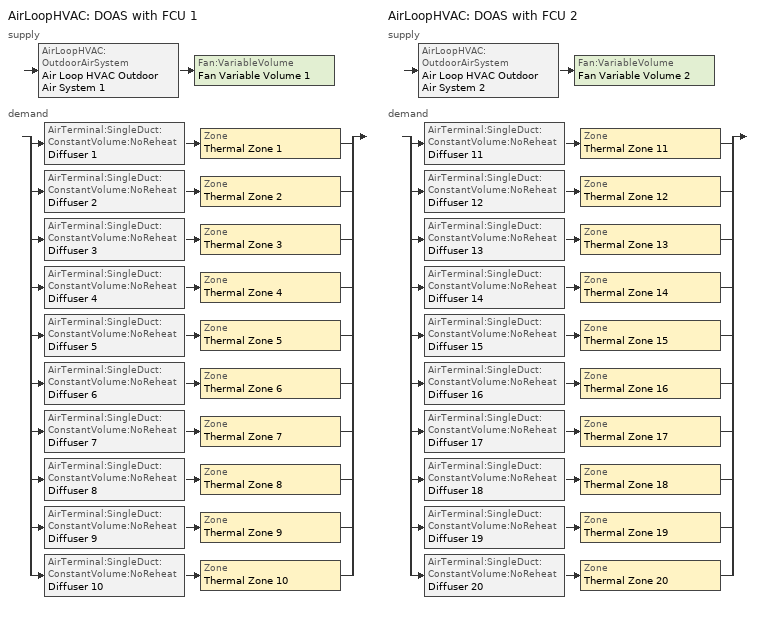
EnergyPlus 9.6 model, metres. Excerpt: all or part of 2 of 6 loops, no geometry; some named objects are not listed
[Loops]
AirLoopHVAC 'DOAS with FCU 1'
 supply: AirLoopHVAC:OutdoorAirSystem 'Air Loop HVAC Outdoor Air System 1' > Fan:VariableVolume 'Fan Variable Volume 1'
 demand: split
  | AirTerminal:SingleDuct:ConstantVolume:NoReheat 'Diffuser 1' > Zone 'Thermal Zone 1'
  | AirTerminal:SingleDuct:ConstantVolume:NoReheat 'Diffuser 2' > Zone 'Thermal Zone 2'
  | AirTerminal:SingleDuct:ConstantVolume:NoReheat 'Diffuser 3' > Zone 'Thermal Zone 3'
  | AirTerminal:SingleDuct:ConstantVolume:NoReheat 'Diffuser 4' > Zone 'Thermal Zone 4'
  | AirTerminal:SingleDuct:ConstantVolume:NoReheat 'Diffuser 5' > Zone 'Thermal Zone 5'
  | AirTerminal:SingleDuct:ConstantVolume:NoReheat 'Diffuser 6' > Zone 'Thermal Zone 6'
  | AirTerminal:SingleDuct:ConstantVolume:NoReheat 'Diffuser 7' > Zone 'Thermal Zone 7'
  | AirTerminal:SingleDuct:ConstantVolume:NoReheat 'Diffuser 8' > Zone 'Thermal Zone 8'
  | AirTerminal:SingleDuct:ConstantVolume:NoReheat 'Diffuser 9' > Zone 'Thermal Zone 9'
  | AirTerminal:SingleDuct:ConstantVolume:NoReheat 'Diffuser 10' > Zone 'Thermal Zone 10'
AirLoopHVAC 'DOAS with FCU 2'
 supply: AirLoopHVAC:OutdoorAirSystem 'Air Loop HVAC Outdoor Air System 2' > Fan:VariableVolume 'Fan Variable Volume 2'
 demand: split
  | AirTerminal:SingleDuct:ConstantVolume:NoReheat 'Diffuser 11' > Zone 'Thermal Zone 11'
  | AirTerminal:SingleDuct:ConstantVolume:NoReheat 'Diffuser 12' > Zone 'Thermal Zone 12'
  | AirTerminal:SingleDuct:ConstantVolume:NoReheat 'Diffuser 13' > Zone 'Thermal Zone 13'
  | AirTerminal:SingleDuct:ConstantVolume:NoReheat 'Diffuser 14' > Zone 'Thermal Zone 14'
  | AirTerminal:SingleDuct:ConstantVolume:NoReheat 'Diffuser 15' > Zone 'Thermal Zone 15'
  | AirTerminal:SingleDuct:ConstantVolume:NoReheat 'Diffuser 16' > Zone 'Thermal Zone 16'
  | AirTerminal:SingleDuct:ConstantVolume:NoReheat 'Diffuser 17' > Zone 'Thermal Zone 17'
  | AirTerminal:SingleDuct:ConstantVolume:NoReheat 'Diffuser 18' > Zone 'Thermal Zone 18'
  | AirTerminal:SingleDuct:ConstantVolume:NoReheat 'Diffuser 19' > Zone 'Thermal Zone 19'
  | AirTerminal:SingleDuct:ConstantVolume:NoReheat 'Diffuser 20' > Zone 'Thermal Zone 20'
[Controller:MechanicalVentilation] Availability Schedule=Always On Discrete; Demand Controlled Ventilation=No; System Outdoor Air Method=ZoneSum
Name | Zone or ZoneList Name 1 | Design Specification Outdoor Air Object Name 1 | Zone or ZoneList Name 2 | Design Specification Outdoor Air Object Name 2 | Zone or ZoneList Name 3 | Design Specification Outdoor Air Object Name 3 | Zone or ZoneList Name 4 | Design Specification Outdoor Air Object Name 4 | Zone or ZoneList Name 5 | Design Specification Outdoor Air Object Name 5 | Zone or ZoneList Name 6 | Design Specification Outdoor Air Object Name 6 | Zone or ZoneList Name 7 | Design Specification Outdoor Air Object Name 7 | Zone or ZoneList Name 8 | Design Specification Outdoor Air Object Name 8 | Zone or ZoneList Name 9 | Design Specification Outdoor Air Object Name 9 | Zone or ZoneList Name 10 | Design Specification Outdoor Air Object Name 10
Controller Mechanical Ventilation 1 | Thermal Zone 1 | Ventilation 1 | Thermal Zone 2 | Ventilation 2 | Thermal Zone 3 | Ventilation 3 | Thermal Zone 4 | Ventilation 4 | Thermal Zone 5 | Ventilation 5 | Thermal Zone 6 | Ventilation 6 | Thermal Zone 7 | Ventilation 7 | Thermal Zone 8 | Ventilation 8 | Thermal Zone 9 | Ventilation 9 | Thermal Zone 10 | Ventilation 10
Controller Mechanical Ventilation 2 | Thermal Zone 11 | Ventilation 11 | Thermal Zone 12 | Ventilation 12 | Thermal Zone 13 | Ventilation 13 | Thermal Zone 14 | Ventilation 14 | Thermal Zone 15 | Ventilation 15 | Thermal Zone 16 | Ventilation 16 | Thermal Zone 17 | Ventilation 17 | Thermal Zone 18 | Ventilation 18 | Thermal Zone 19 | Ventilation 19 | Thermal Zone 20 | Ventilation 20
[AirLoopHVAC] Design Supply Air Flow Rate m3/s=AutoSize; Design Return Air Flow Fraction of Supply Air Flow=1
DOAS with FCU 1; DOAS with FCU 2
[Sizing:System] Type of Load to Size On=VentilationRequirement; Design Outdoor Air Flow Rate m3/s=Autosize; Central Heating Maximum System Air Flow Ratio=Autosize; Preheat Design Temperature C=7; Preheat Design Humidity Ratio kgWater/kgDryAir=0.008; Precool Design Temperature C=12.8; Precool Design Humidity Ratio kgWater/kgDryAir=0.008; Central Cooling Design Supply Air Temperature C=12.8; Central Heating Design Supply Air Temperature C=12.8; Type of Zone Sum to Use=NonCoincident; 100% Outdoor Air in Cooling=Yes; 100% Outdoor Air in Heating=Yes; Central Cooling Design Supply Air Humidity Ratio kgWater/kgDryAir=0.0085; Central Heating Design Supply Air Humidity Ratio kgWater/kgDryAir=0.008; Cooling Supply Air Flow Rate Method=DesignDay; Cooling Supply Air Flow Rate m3/s=0; Cooling Supply Air Flow Rate Per Floor Area m3/s-m2=0.00996765; Cooling Fraction of Autosized Cooling Supply Air Flow Rate=1; Cooling Supply Air Flow Rate Per Unit Cooling Capacity m3/s-W=3.94755e-05; Heating Supply Air Flow Rate Method=DesignDay; Heating Supply Air Flow Rate m3/s=0; Heating Supply Air Flow Rate Per Floor Area m3/s-m2=0.00996765; Heating Fraction of Autosized Heating Supply Air Flow Rate=1; Heating Fraction of Autosized Cooling Supply Air Flow Rate=1; Heating Supply Air Flow Rate Per Unit Heating Capacity m3/s-W=3.15882e-05; System Outdoor Air Method=ZoneSum; Zone Maximum Outdoor Air Fraction dimensionless=1; Cooling Design Capacity Method=CoolingDesignCapacity; Cooling Design Capacity W=Autosize; Cooling Design Capacity Per Floor Area W/m2=234.7; Fraction of Autosized Cooling Design Capacity=1; Heating Design Capacity Method=HeatingDesignCapacity; Heating Design Capacity W=Autosize; Heating Design Capacity Per Floor Area W/m2=157; Fraction of Autosized Heating Design Capacity=1; Central Cooling Capacity Control Method=OnOff; Occupant Diversity=Autosize
DOAS with FCU 1; DOAS with FCU 2
[Controller:OutdoorAir] Minimum Outdoor Air Flow Rate m3/s=0; Maximum Outdoor Air Flow Rate m3/s=Autosize; Economizer Control Type=DifferentialDryBulb; Economizer Control Action Type=ModulateFlow; Economizer Maximum Limit Dry-Bulb Temperature C=28; Economizer Maximum Limit Enthalpy J/kg=64000; Economizer Minimum Limit Dry-Bulb Temperature C=-100; Lockout Type=NoLockout; Minimum Limit Type=FixedMinimum; High Humidity Control=No; Control High Indoor Humidity Based on Outdoor Humidity Ratio=Yes; Heat Recovery Bypass Control Type=BypassWhenWithinEconomizerLimits
Name | Mechanical Ventilation Controller
Controller Outdoor Air 1 | Controller Mechanical Ventilation 1
Controller Outdoor Air 2 | Controller Mechanical Ventilation 2
[SetpointManager:MixedAir] Control Variable=Temperature
Name | Setpoint Node or NodeList
Node Air Deck 100% Outoor 1 OS Default SPM | Node Air Deck 100% Outoor 1
Node Air Deck 100% Outoor 2 OS Default SPM | Node Air Deck 100% Outoor 2
[Fan:VariableVolume] Availability Schedule=Always On Discrete hvac_library; Fan Total Efficiency=0.7; Pressure Rise Pa=500; Maximum Flow Rate m3/s=Autosize; Fan Power Minimum Flow Rate Input Method=FixedFlowRate; Fan Power Minimum Flow Fraction=0; Fan Power Minimum Air Flow Rate m3/s=0; Motor Efficiency=0.93; Motor In Airstream Fraction=1; Fan Power Coefficient 1=0.0407599; Fan Power Coefficient 2=0.088045; Fan Power Coefficient 3=-0.0729261; Fan Power Coefficient 4=0.94374; Fan Power Coefficient 5=0
Fan Variable Volume 1; Fan Variable Volume 2
[SetpointManager:OutdoorAirReset] Control Variable=Temperature; Setpoint at Outdoor Low Temperature C=18; Outdoor Low Temperature C=10; Setpoint at Outdoor High Temperature C=18; Outdoor High Temperature C=24
Name | Setpoint Node or NodeList
OA Temp Reset 1 | Node Air Deck Supply 1
OA Temp Reset 2 | Node Air Deck Supply 2
[ZoneControl:Thermostat] Temperature Difference Between Cutout And Setpoint deltaC=0
Name | Zone or ZoneList | Control Type Schedule | Control 1
Thermal Zone 1 Thermostat | Thermal Zone 1 | Thermal Zone 1 Thermostat Schedule | Thermostat Setpoint Dual Setpoint 1
Thermal Zone 2 Thermostat | Thermal Zone 2 | Thermal Zone 2 Thermostat Schedule | Thermostat Setpoint Dual Setpoint 2
Thermal Zone 3 Thermostat | Thermal Zone 3 | Thermal Zone 3 Thermostat Schedule | Thermostat Setpoint Dual Setpoint 3
Thermal Zone 4 Thermostat | Thermal Zone 4 | Thermal Zone 4 Thermostat Schedule | Thermostat Setpoint Dual Setpoint 4
Thermal Zone 5 Thermostat | Thermal Zone 5 | Thermal Zone 5 Thermostat Schedule | Thermostat Setpoint Dual Setpoint 5
Thermal Zone 6 Thermostat | Thermal Zone 6 | Thermal Zone 6 Thermostat Schedule | Thermostat Setpoint Dual Setpoint 6
Thermal Zone 7 Thermostat | Thermal Zone 7 | Thermal Zone 7 Thermostat Schedule | Thermostat Setpoint Dual Setpoint 7
Thermal Zone 8 Thermostat | Thermal Zone 8 | Thermal Zone 8 Thermostat Schedule | Thermostat Setpoint Dual Setpoint 8
Thermal Zone 9 Thermostat | Thermal Zone 9 | Thermal Zone 9 Thermostat Schedule | Thermostat Setpoint Dual Setpoint 9
Thermal Zone 10 Thermostat | Thermal Zone 10 | Thermal Zone 10 Thermostat Schedule | Thermostat Setpoint Dual Setpoint 10
Thermal Zone 11 Thermostat | Thermal Zone 11 | Thermal Zone 11 Thermostat Schedule | Thermostat Setpoint Dual Setpoint 11
Thermal Zone 12 Thermostat | Thermal Zone 12 | Thermal Zone 12 Thermostat Schedule | Thermostat Setpoint Dual Setpoint 12
Thermal Zone 13 Thermostat | Thermal Zone 13 | Thermal Zone 13 Thermostat Schedule | Thermostat Setpoint Dual Setpoint 13
Thermal Zone 14 Thermostat | Thermal Zone 14 | Thermal Zone 14 Thermostat Schedule | Thermostat Setpoint Dual Setpoint 14
Thermal Zone 15 Thermostat | Thermal Zone 15 | Thermal Zone 15 Thermostat Schedule | Thermostat Setpoint Dual Setpoint 15
Thermal Zone 16 Thermostat | Thermal Zone 16 | Thermal Zone 16 Thermostat Schedule | Thermostat Setpoint Dual Setpoint 16
Thermal Zone 17 Thermostat | Thermal Zone 17 | Thermal Zone 17 Thermostat Schedule | Thermostat Setpoint Dual Setpoint 17
Thermal Zone 18 Thermostat | Thermal Zone 18 | Thermal Zone 18 Thermostat Schedule | Thermostat Setpoint Dual Setpoint 18
Thermal Zone 19 Thermostat | Thermal Zone 19 | Thermal Zone 19 Thermostat Schedule | Thermostat Setpoint Dual Setpoint 19
Thermal Zone 20 Thermostat | Thermal Zone 20 | Thermal Zone 20 Thermostat Schedule | Thermostat Setpoint Dual Setpoint 20
[ThermostatSetpoint:DualSetpoint]
Name | Heating Setpoint Temperature Schedule | Cooling Setpoint Temperature Schedule
Thermostat Setpoint Dual Setpoint 1 | HtgSetp 1 | ClgSetp 1
Thermostat Setpoint Dual Setpoint 2 | HtgSetp 2 | ClgSetp 2
Thermostat Setpoint Dual Setpoint 3 | HtgSetp 3 | ClgSetp 3
Thermostat Setpoint Dual Setpoint 4 | HtgSetp 4 | ClgSetp 4
Thermostat Setpoint Dual Setpoint 5 | HtgSetp 5 | ClgSetp 5
Thermostat Setpoint Dual Setpoint 6 | HtgSetp 6 | ClgSetp 6
Thermostat Setpoint Dual Setpoint 7 | HtgSetp 7 | ClgSetp 7
Thermostat Setpoint Dual Setpoint 8 | HtgSetp 8 | ClgSetp 8
Thermostat Setpoint Dual Setpoint 9 | HtgSetp 9 | ClgSetp 9
Thermostat Setpoint Dual Setpoint 10 | HtgSetp 10 | ClgSetp 10
Thermostat Setpoint Dual Setpoint 11 | HtgSetp 11 | ClgSetp 11
Thermostat Setpoint Dual Setpoint 12 | HtgSetp 12 | ClgSetp 12
Thermostat Setpoint Dual Setpoint 13 | HtgSetp 13 | ClgSetp 13
Thermostat Setpoint Dual Setpoint 14 | HtgSetp 14 | ClgSetp 14
Thermostat Setpoint Dual Setpoint 15 | HtgSetp 15 | ClgSetp 15
Thermostat Setpoint Dual Setpoint 16 | HtgSetp 16 | ClgSetp 16
Thermostat Setpoint Dual Setpoint 17 | HtgSetp 17 | ClgSetp 17
Thermostat Setpoint Dual Setpoint 18 | HtgSetp 18 | ClgSetp 18
Thermostat Setpoint Dual Setpoint 19 | HtgSetp 19 | ClgSetp 19
Thermostat Setpoint Dual Setpoint 20 | HtgSetp 20 | ClgSetp 20
[AirTerminal:SingleDuct:ConstantVolume:NoReheat] Availability Schedule=Always On Discrete hvac_library; Maximum Air Flow Rate m3/s=AutoSize
Diffuser 1; Diffuser 2; Diffuser 3; Diffuser 4; Diffuser 5; Diffuser 6; Diffuser 7; Diffuser 8; Diffuser 9; Diffuser 10; Diffuser 11; Diffuser 12; Diffuser 13; Diffuser 14; Diffuser 15; Diffuser 16; Diffuser 17; Diffuser 18; Diffuser 19; Diffuser 20
[Zone equipment]
Thermal Zone 1: Diffuser 1, Fan Coil with Cycling Fan 1
Thermal Zone 2: Diffuser 2, Fan Coil with Cycling Fan 2
Thermal Zone 3: Diffuser 3, Fan Coil with Cycling Fan 3
Thermal Zone 4: Diffuser 4, Fan Coil with Cycling Fan 4
Thermal Zone 5: Diffuser 5, Fan Coil with Cycling Fan 5
Thermal Zone 6: Diffuser 6, Fan Coil with Cycling Fan 6
Thermal Zone 7: Diffuser 7, Fan Coil with Cycling Fan 7
Thermal Zone 8: Diffuser 8, Fan Coil with Cycling Fan 8
Thermal Zone 9: Diffuser 9, Fan Coil with Cycling Fan 9
Thermal Zone 10: Diffuser 10, Fan Coil with Cycling Fan 10
Thermal Zone 11: Diffuser 11, Fan Coil with Cycling Fan 11
Thermal Zone 12: Diffuser 12, Fan Coil with Cycling Fan 12
Thermal Zone 13: Diffuser 13, Fan Coil with Cycling Fan 13
Thermal Zone 14: Diffuser 14, Fan Coil with Cycling Fan 14
Thermal Zone 15: Diffuser 15, Fan Coil with Cycling Fan 15
Thermal Zone 16: Diffuser 16, Fan Coil with Cycling Fan 16
Thermal Zone 17: Diffuser 17, Fan Coil with Cycling Fan 17
Thermal Zone 18: Diffuser 18, Fan Coil with Cycling Fan 18
Thermal Zone 19: Diffuser 19, Fan Coil with Cycling Fan 19
Thermal Zone 20: Diffuser 20, Fan Coil with Cycling Fan 20
[Sizing:Zone] Zone Cooling Design Supply Air Temperature Input Method=SupplyAirTemperature; Zone Cooling Design Supply Air Temperature Difference deltaC=11.11; Zone Heating Design Supply Air Temperature Input Method=SupplyAirTemperature; Zone Heating Design Supply Air Temperature Difference deltaC=11.11; Zone Cooling Design Supply Air Humidity Ratio kgWater/kgDryAir=0.0085; Zone Heating Design Supply Air Humidity Ratio kgWater/kgDryAir=0.008; Cooling Design Air Flow Method=DesignDay; Cooling Design Air Flow Rate m3/s=0; Cooling Minimum Air Flow per Zone Floor Area m3/s-m2=0.000762; Cooling Minimum Air Flow m3/s=0; Cooling Minimum Air Flow Fraction=0; Heating Design Air Flow Method=DesignDay; Heating Design Air Flow Rate m3/s=0; Heating Maximum Air Flow per Zone Floor Area m3/s-m2=0.002032; Heating Maximum Air Flow m3/s=0.141576; Heating Maximum Air Flow Fraction=0.3; Account for Dedicated Outdoor Air System=No
Name | Zone Cooling Design Supply Air Temperature C | Zone Heating Design Supply Air Temperature C | Design Specification Outdoor Air Object
Thermal Zone 1 | 16 | 40 | Ventilation 1
Thermal Zone 2 | 16 | 40 | Ventilation 2
Thermal Zone 3 | 16 | 40 | Ventilation 3
Thermal Zone 4 | 16 | 40 | Ventilation 4
Thermal Zone 5 | 16 | 40 | Ventilation 5
Thermal Zone 6 | 16 | 40 | Ventilation 6
Thermal Zone 7 | 16 | 40 | Ventilation 7
Thermal Zone 8 | 16 | 40 | Ventilation 8
Thermal Zone 9 | 16 | 40 | Ventilation 9
Thermal Zone 10 | 16 | 40 | Ventilation 10
Thermal Zone 11 | 18 | 42 | Ventilation 11
Thermal Zone 12 | 18 | 42 | Ventilation 12
Thermal Zone 13 | 18 | 42 | Ventilation 13
Thermal Zone 14 | 18 | 42 | Ventilation 14
Thermal Zone 15 | 18 | 42 | Ventilation 15
Thermal Zone 16 | 18 | 42 | Ventilation 16
Thermal Zone 17 | 18 | 42 | Ventilation 17
Thermal Zone 18 | 18 | 42 | Ventilation 18
Thermal Zone 19 | 18 | 42 | Ventilation 19
Thermal Zone 20 | 18 | 42 | Ventilation 20
[DesignSpecification:OutdoorAir] Outdoor Air Method=Sum; Outdoor Air Flow per Person m3/s-person=0; Outdoor Air Flow per Zone Floor Area m3/s-m2=0; Outdoor Air Flow per Zone m3/s=0; Outdoor Air Flow Air Changes per Hour 1/hr=1
Ventilation 1; Ventilation 2; Ventilation 3; Ventilation 4; Ventilation 5; Ventilation 6; Ventilation 7; Ventilation 8; Ventilation 9; Ventilation 10; Ventilation 11; Ventilation 12; Ventilation 13; Ventilation 14; Ventilation 15; Ventilation 16; Ventilation 17; Ventilation 18; Ventilation 19; Ventilation 20
[Schedule:Day:Interval]
HtgSetp Summer Design Day 1; HtgSetp Summer Design Day 2; HtgSetp Summer Design Day 3; HtgSetp Summer Design Day 4; HtgSetp Summer Design Day 5; HtgSetp Summer Design Day 6; HtgSetp Summer Design Day 7; HtgSetp Summer Design Day 8; HtgSetp Summer Design Day 9; HtgSetp Summer Design Day 10; HtgSetp Summer Design Day 11; HtgSetp Summer Design Day 12; HtgSetp Summer Design Day 13; HtgSetp Summer Design Day 14; HtgSetp Summer Design Day 15; HtgSetp Summer Design Day 16; HtgSetp Summer Design Day 17; HtgSetp Summer Design Day 18; HtgSetp Summer Design Day 19; HtgSetp Summer Design Day 20: No, 24:00, 15.6
HtgSetp Winter Design Day 1; HtgSetp Winter Design Day 2; HtgSetp Winter Design Day 3; HtgSetp Winter Design Day 4; HtgSetp Winter Design Day 5; HtgSetp Winter Design Day 6; HtgSetp Winter Design Day 7; HtgSetp Winter Design Day 8; HtgSetp Winter Design Day 9; HtgSetp Winter Design Day 10; HtgSetp Winter Design Day 11; HtgSetp Winter Design Day 12; HtgSetp Winter Design Day 13; HtgSetp Winter Design Day 14; HtgSetp Winter Design Day 15; HtgSetp Winter Design Day 16; HtgSetp Winter Design Day 17; HtgSetp Winter Design Day 18; HtgSetp Winter Design Day 19; HtgSetp Winter Design Day 20: No, 24:00, 21
ClgSetp Summer Design Day 1; ClgSetp Summer Design Day 2; ClgSetp Summer Design Day 3; ClgSetp Summer Design Day 4; ClgSetp Summer Design Day 5; ClgSetp Summer Design Day 6; ClgSetp Summer Design Day 7; ClgSetp Summer Design Day 8; ClgSetp Summer Design Day 9; ClgSetp Summer Design Day 10; ClgSetp Summer Design Day 11; ClgSetp Summer Design Day 12; ClgSetp Summer Design Day 13; ClgSetp Summer Design Day 14; ClgSetp Summer Design Day 15; ClgSetp Summer Design Day 16; ClgSetp Summer Design Day 17; ClgSetp Summer Design Day 18; ClgSetp Summer Design Day 19; ClgSetp Summer Design Day 20: No, 06:00, 26.7, 22:00, 24, 24:00, 26.7
ClgSetp Winter Design Day 1; ClgSetp Winter Design Day 2; ClgSetp Winter Design Day 3; ClgSetp Winter Design Day 4; ClgSetp Winter Design Day 5; ClgSetp Winter Design Day 6; ClgSetp Winter Design Day 7; ClgSetp Winter Design Day 8; ClgSetp Winter Design Day 9; ClgSetp Winter Design Day 10; ClgSetp Winter Design Day 11; ClgSetp Winter Design Day 12; ClgSetp Winter Design Day 13; ClgSetp Winter Design Day 14; ClgSetp Winter Design Day 15; ClgSetp Winter Design Day 16; ClgSetp Winter Design Day 17; ClgSetp Winter Design Day 18; ClgSetp Winter Design Day 19; ClgSetp Winter Design Day 20: No, 24:00, 26.7
ClgSetp Default Schedule 1; ClgSetp Default Schedule 2; ClgSetp Default Schedule 3; ClgSetp Default Schedule 4; ClgSetp Default Schedule 5; ClgSetp Default Schedule 6; ClgSetp Default Schedule 7; ClgSetp Default Schedule 8; ClgSetp Default Schedule 9; ClgSetp Default Schedule 10; ClgSetp Default Schedule 11; ClgSetp Default Schedule 12: Temperature 37, No, 01:00, 26, 02:00, 26, 03:00, 26, 04:00, 26, 05:00, 26, 06:00, 26, 07:00, 24, 08:00, 24, 09:00, 24, 10:00, 24, 11:00, 24, 12:00, 24, 13:00, 24, 14:00, 24, 15:00, 24, 16:00, 24, 17:00, 24, 18:00, 24, 19:00, 26, 20:00, 26, 21:00, 26, 22:00, 26, 23:00, 26, 24:00, 26
HtgSetp Default Schedule 1; HtgSetp Default Schedule 2; HtgSetp Default Schedule 3; HtgSetp Default Schedule 4; HtgSetp Default Schedule 5; HtgSetp Default Schedule 6; HtgSetp Default Schedule 7; HtgSetp Default Schedule 8; HtgSetp Default Schedule 9; HtgSetp Default Schedule 10; HtgSetp Default Schedule 11; HtgSetp Default Schedule 12: Temperature 36, No, 01:00, 18, 02:00, 18, 03:00, 18, 04:00, 18, 05:00, 18, 06:00, 18, 07:00, 20, 08:00, 20, 09:00, 20, 10:00, 20, 11:00, 20, 12:00, 20, 13:00, 20, 14:00, 20, 15:00, 20, 16:00, 20, 17:00, 20, 18:00, 20, 19:00, 18, 20:00, 18, 21:00, 18, 22:00, 18, 23:00, 18, 24:00, 18
ClgSetp Default Schedule 13; ClgSetp Default Schedule 14; ClgSetp Default Schedule 15; ClgSetp Default Schedule 16; ClgSetp Default Schedule 17; ClgSetp Default Schedule 18; ClgSetp Default Schedule 19; ClgSetp Default Schedule 20: Temperature 37, No, 01:00, 27, 02:00, 27, 03:00, 27, 04:00, 27, 05:00, 27, 06:00, 27, 07:00, 27, 08:00, 27, 09:00, 25, 10:00, 25, 11:00, 25, 12:00, 25, 13:00, 25, 14:00, 25, 15:00, 25, 16:00, 25, 17:00, 25, 18:00, 25, 19:00, 25, 20:00, 25, 21:00, 27, 22:00, 27, 23:00, 27, 24:00, 27
HtgSetp Default Schedule 13; HtgSetp Default Schedule 14; HtgSetp Default Schedule 15; HtgSetp Default Schedule 16; HtgSetp Default Schedule 17; HtgSetp Default Schedule 18; HtgSetp Default Schedule 19; HtgSetp Default Schedule 20: Temperature 36, No, 01:00, 18, 02:00, 18, 03:00, 18, 04:00, 18, 05:00, 18, 06:00, 18, 07:00, 18, 08:00, 18, 09:00, 21, 10:00, 21, 11:00, 21, 12:00, 21, 13:00, 21, 14:00, 21, 15:00, 21, 16:00, 21, 17:00, 21, 18:00, 21, 19:00, 21, 20:00, 21, 21:00, 18, 22:00, 18, 23:00, 18, 24:00, 18
[Schedule:Week:Daily]
HtgSetp 1 Week Rule - Jan1-Dec31: HtgSetp Default Schedule 1, HtgSetp Default Schedule 1, HtgSetp Default Schedule 1, HtgSetp Default Schedule 1, HtgSetp Default Schedule 1, HtgSetp Default Schedule 1, HtgSetp Default Schedule 1, HtgSetp Default Schedule 1, HtgSetp Summer Design Day 1, HtgSetp Winter Design Day 1, HtgSetp Default Schedule 1, HtgSetp Default Schedule 1
ClgSetp 1 Week Rule - Jan1-Dec31: ClgSetp Default Schedule 1, ClgSetp Default Schedule 1, ClgSetp Default Schedule 1, ClgSetp Default Schedule 1, ClgSetp Default Schedule 1, ClgSetp Default Schedule 1, ClgSetp Default Schedule 1, ClgSetp Default Schedule 1, ClgSetp Summer Design Day 1, ClgSetp Winter Design Day 1, ClgSetp Default Schedule 1, ClgSetp Default Schedule 1
HtgSetp 2 Week Rule - Jan1-Dec31: HtgSetp Default Schedule 2, HtgSetp Default Schedule 2, HtgSetp Default Schedule 2, HtgSetp Default Schedule 2, HtgSetp Default Schedule 2, HtgSetp Default Schedule 2, HtgSetp Default Schedule 2, HtgSetp Default Schedule 2, HtgSetp Summer Design Day 2, HtgSetp Winter Design Day 2, HtgSetp Default Schedule 2, HtgSetp Default Schedule 2
ClgSetp 2 Week Rule - Jan1-Dec31: ClgSetp Default Schedule 2, ClgSetp Default Schedule 2, ClgSetp Default Schedule 2, ClgSetp Default Schedule 2, ClgSetp Default Schedule 2, ClgSetp Default Schedule 2, ClgSetp Default Schedule 2, ClgSetp Default Schedule 2, ClgSetp Summer Design Day 2, ClgSetp Winter Design Day 2, ClgSetp Default Schedule 2, ClgSetp Default Schedule 2
HtgSetp 3 Week Rule - Jan1-Dec31: HtgSetp Default Schedule 3, HtgSetp Default Schedule 3, HtgSetp Default Schedule 3, HtgSetp Default Schedule 3, HtgSetp Default Schedule 3, HtgSetp Default Schedule 3, HtgSetp Default Schedule 3, HtgSetp Default Schedule 3, HtgSetp Summer Design Day 3, HtgSetp Winter Design Day 3, HtgSetp Default Schedule 3, HtgSetp Default Schedule 3
ClgSetp 3 Week Rule - Jan1-Dec31: ClgSetp Default Schedule 3, ClgSetp Default Schedule 3, ClgSetp Default Schedule 3, ClgSetp Default Schedule 3, ClgSetp Default Schedule 3, ClgSetp Default Schedule 3, ClgSetp Default Schedule 3, ClgSetp Default Schedule 3, ClgSetp Summer Design Day 3, ClgSetp Winter Design Day 3, ClgSetp Default Schedule 3, ClgSetp Default Schedule 3
HtgSetp 4 Week Rule - Jan1-Dec31: HtgSetp Default Schedule 4, HtgSetp Default Schedule 4, HtgSetp Default Schedule 4, HtgSetp Default Schedule 4, HtgSetp Default Schedule 4, HtgSetp Default Schedule 4, HtgSetp Default Schedule 4, HtgSetp Default Schedule 4, HtgSetp Summer Design Day 4, HtgSetp Winter Design Day 4, HtgSetp Default Schedule 4, HtgSetp Default Schedule 4
ClgSetp 4 Week Rule - Jan1-Dec31: ClgSetp Default Schedule 4, ClgSetp Default Schedule 4, ClgSetp Default Schedule 4, ClgSetp Default Schedule 4, ClgSetp Default Schedule 4, ClgSetp Default Schedule 4, ClgSetp Default Schedule 4, ClgSetp Default Schedule 4, ClgSetp Summer Design Day 4, ClgSetp Winter Design Day 4, ClgSetp Default Schedule 4, ClgSetp Default Schedule 4
HtgSetp 5 Week Rule - Jan1-Dec31: HtgSetp Default Schedule 5, HtgSetp Default Schedule 5, HtgSetp Default Schedule 5, HtgSetp Default Schedule 5, HtgSetp Default Schedule 5, HtgSetp Default Schedule 5, HtgSetp Default Schedule 5, HtgSetp Default Schedule 5, HtgSetp Summer Design Day 5, HtgSetp Winter Design Day 5, HtgSetp Default Schedule 5, HtgSetp Default Schedule 5
ClgSetp 5 Week Rule - Jan1-Dec31: ClgSetp Default Schedule 5, ClgSetp Default Schedule 5, ClgSetp Default Schedule 5, ClgSetp Default Schedule 5, ClgSetp Default Schedule 5, ClgSetp Default Schedule 5, ClgSetp Default Schedule 5, ClgSetp Default Schedule 5, ClgSetp Summer Design Day 5, ClgSetp Winter Design Day 5, ClgSetp Default Schedule 5, ClgSetp Default Schedule 5
HtgSetp 6 Week Rule - Jan1-Dec31: HtgSetp Default Schedule 6, HtgSetp Default Schedule 6, HtgSetp Default Schedule 6, HtgSetp Default Schedule 6, HtgSetp Default Schedule 6, HtgSetp Default Schedule 6, HtgSetp Default Schedule 6, HtgSetp Default Schedule 6, HtgSetp Summer Design Day 6, HtgSetp Winter Design Day 6, HtgSetp Default Schedule 6, HtgSetp Default Schedule 6
ClgSetp 6 Week Rule - Jan1-Dec31: ClgSetp Default Schedule 6, ClgSetp Default Schedule 6, ClgSetp Default Schedule 6, ClgSetp Default Schedule 6, ClgSetp Default Schedule 6, ClgSetp Default Schedule 6, ClgSetp Default Schedule 6, ClgSetp Default Schedule 6, ClgSetp Summer Design Day 6, ClgSetp Winter Design Day 6, ClgSetp Default Schedule 6, ClgSetp Default Schedule 6
HtgSetp 7 Week Rule - Jan1-Dec31: HtgSetp Default Schedule 7, HtgSetp Default Schedule 7, HtgSetp Default Schedule 7, HtgSetp Default Schedule 7, HtgSetp Default Schedule 7, HtgSetp Default Schedule 7, HtgSetp Default Schedule 7, HtgSetp Default Schedule 7, HtgSetp Summer Design Day 7, HtgSetp Winter Design Day 7, HtgSetp Default Schedule 7, HtgSetp Default Schedule 7
ClgSetp 7 Week Rule - Jan1-Dec31: ClgSetp Default Schedule 7, ClgSetp Default Schedule 7, ClgSetp Default Schedule 7, ClgSetp Default Schedule 7, ClgSetp Default Schedule 7, ClgSetp Default Schedule 7, ClgSetp Default Schedule 7, ClgSetp Default Schedule 7, ClgSetp Summer Design Day 7, ClgSetp Winter Design Day 7, ClgSetp Default Schedule 7, ClgSetp Default Schedule 7
HtgSetp 8 Week Rule - Jan1-Dec31: HtgSetp Default Schedule 8, HtgSetp Default Schedule 8, HtgSetp Default Schedule 8, HtgSetp Default Schedule 8, HtgSetp Default Schedule 8, HtgSetp Default Schedule 8, HtgSetp Default Schedule 8, HtgSetp Default Schedule 8, HtgSetp Summer Design Day 8, HtgSetp Winter Design Day 8, HtgSetp Default Schedule 8, HtgSetp Default Schedule 8
ClgSetp 8 Week Rule - Jan1-Dec31: ClgSetp Default Schedule 8, ClgSetp Default Schedule 8, ClgSetp Default Schedule 8, ClgSetp Default Schedule 8, ClgSetp Default Schedule 8, ClgSetp Default Schedule 8, ClgSetp Default Schedule 8, ClgSetp Default Schedule 8, ClgSetp Summer Design Day 8, ClgSetp Winter Design Day 8, ClgSetp Default Schedule 8, ClgSetp Default Schedule 8
HtgSetp 9 Week Rule - Jan1-Dec31: HtgSetp Default Schedule 9, HtgSetp Default Schedule 9, HtgSetp Default Schedule 9, HtgSetp Default Schedule 9, HtgSetp Default Schedule 9, HtgSetp Default Schedule 9, HtgSetp Default Schedule 9, HtgSetp Default Schedule 9, HtgSetp Summer Design Day 9, HtgSetp Winter Design Day 9, HtgSetp Default Schedule 9, HtgSetp Default Schedule 9
ClgSetp 9 Week Rule - Jan1-Dec31: ClgSetp Default Schedule 9, ClgSetp Default Schedule 9, ClgSetp Default Schedule 9, ClgSetp Default Schedule 9, ClgSetp Default Schedule 9, ClgSetp Default Schedule 9, ClgSetp Default Schedule 9, ClgSetp Default Schedule 9, ClgSetp Summer Design Day 9, ClgSetp Winter Design Day 9, ClgSetp Default Schedule 9, ClgSetp Default Schedule 9
HtgSetp 10 Week Rule - Jan1-Dec31: HtgSetp Default Schedule 10, HtgSetp Default Schedule 10, HtgSetp Default Schedule 10, HtgSetp Default Schedule 10, HtgSetp Default Schedule 10, HtgSetp Default Schedule 10, HtgSetp Default Schedule 10, HtgSetp Default Schedule 10, HtgSetp Summer Design Day 10, HtgSetp Winter Design Day 10, HtgSetp Default Schedule 10, HtgSetp Default Schedule 10
ClgSetp 10 Week Rule - Jan1-Dec31: ClgSetp Default Schedule 10, ClgSetp Default Schedule 10, ClgSetp Default Schedule 10, ClgSetp Default Schedule 10, ClgSetp Default Schedule 10, ClgSetp Default Schedule 10, ClgSetp Default Schedule 10, ClgSetp Default Schedule 10, ClgSetp Summer Design Day 10, ClgSetp Winter Design Day 10, ClgSetp Default Schedule 10, ClgSetp Default Schedule 10
HtgSetp 11 Week Rule - Jan1-Dec31: HtgSetp Default Schedule 11, HtgSetp Default Schedule 11, HtgSetp Default Schedule 11, HtgSetp Default Schedule 11, HtgSetp Default Schedule 11, HtgSetp Default Schedule 11, HtgSetp Default Schedule 11, HtgSetp Default Schedule 11, HtgSetp Summer Design Day 11, HtgSetp Winter Design Day 11, HtgSetp Default Schedule 11, HtgSetp Default Schedule 11
ClgSetp 11 Week Rule - Jan1-Dec31: ClgSetp Default Schedule 11, ClgSetp Default Schedule 11, ClgSetp Default Schedule 11, ClgSetp Default Schedule 11, ClgSetp Default Schedule 11, ClgSetp Default Schedule 11, ClgSetp Default Schedule 11, ClgSetp Default Schedule 11, ClgSetp Summer Design Day 11, ClgSetp Winter Design Day 11, ClgSetp Default Schedule 11, ClgSetp Default Schedule 11
HtgSetp 12 Week Rule - Jan1-Dec31: HtgSetp Default Schedule 12, HtgSetp Default Schedule 12, HtgSetp Default Schedule 12, HtgSetp Default Schedule 12, HtgSetp Default Schedule 12, HtgSetp Default Schedule 12, HtgSetp Default Schedule 12, HtgSetp Default Schedule 12, HtgSetp Summer Design Day 12, HtgSetp Winter Design Day 12, HtgSetp Default Schedule 12, HtgSetp Default Schedule 12
ClgSetp 12 Week Rule - Jan1-Dec31: ClgSetp Default Schedule 12, ClgSetp Default Schedule 12, ClgSetp Default Schedule 12, ClgSetp Default Schedule 12, ClgSetp Default Schedule 12, ClgSetp Default Schedule 12, ClgSetp Default Schedule 12, ClgSetp Default Schedule 12, ClgSetp Summer Design Day 12, ClgSetp Winter Design Day 12, ClgSetp Default Schedule 12, ClgSetp Default Schedule 12
HtgSetp 13 Week Rule - Jan1-Dec31: HtgSetp Default Schedule 13, HtgSetp Default Schedule 13, HtgSetp Default Schedule 13, HtgSetp Default Schedule 13, HtgSetp Default Schedule 13, HtgSetp Default Schedule 13, HtgSetp Default Schedule 13, HtgSetp Default Schedule 13, HtgSetp Summer Design Day 13, HtgSetp Winter Design Day 13, HtgSetp Default Schedule 13, HtgSetp Default Schedule 13
ClgSetp 13 Week Rule - Jan1-Dec31: ClgSetp Default Schedule 13, ClgSetp Default Schedule 13, ClgSetp Default Schedule 13, ClgSetp Default Schedule 13, ClgSetp Default Schedule 13, ClgSetp Default Schedule 13, ClgSetp Default Schedule 13, ClgSetp Default Schedule 13, ClgSetp Summer Design Day 13, ClgSetp Winter Design Day 13, ClgSetp Default Schedule 13, ClgSetp Default Schedule 13
HtgSetp 14 Week Rule - Jan1-Dec31: HtgSetp Default Schedule 14, HtgSetp Default Schedule 14, HtgSetp Default Schedule 14, HtgSetp Default Schedule 14, HtgSetp Default Schedule 14, HtgSetp Default Schedule 14, HtgSetp Default Schedule 14, HtgSetp Default Schedule 14, HtgSetp Summer Design Day 14, HtgSetp Winter Design Day 14, HtgSetp Default Schedule 14, HtgSetp Default Schedule 14
ClgSetp 14 Week Rule - Jan1-Dec31: ClgSetp Default Schedule 14, ClgSetp Default Schedule 14, ClgSetp Default Schedule 14, ClgSetp Default Schedule 14, ClgSetp Default Schedule 14, ClgSetp Default Schedule 14, ClgSetp Default Schedule 14, ClgSetp Default Schedule 14, ClgSetp Summer Design Day 14, ClgSetp Winter Design Day 14, ClgSetp Default Schedule 14, ClgSetp Default Schedule 14
HtgSetp 15 Week Rule - Jan1-Dec31: HtgSetp Default Schedule 15, HtgSetp Default Schedule 15, HtgSetp Default Schedule 15, HtgSetp Default Schedule 15, HtgSetp Default Schedule 15, HtgSetp Default Schedule 15, HtgSetp Default Schedule 15, HtgSetp Default Schedule 15, HtgSetp Summer Design Day 15, HtgSetp Winter Design Day 15, HtgSetp Default Schedule 15, HtgSetp Default Schedule 15
ClgSetp 15 Week Rule - Jan1-Dec31: ClgSetp Default Schedule 15, ClgSetp Default Schedule 15, ClgSetp Default Schedule 15, ClgSetp Default Schedule 15, ClgSetp Default Schedule 15, ClgSetp Default Schedule 15, ClgSetp Default Schedule 15, ClgSetp Default Schedule 15, ClgSetp Summer Design Day 15, ClgSetp Winter Design Day 15, ClgSetp Default Schedule 15, ClgSetp Default Schedule 15
HtgSetp 16 Week Rule - Jan1-Dec31: HtgSetp Default Schedule 16, HtgSetp Default Schedule 16, HtgSetp Default Schedule 16, HtgSetp Default Schedule 16, HtgSetp Default Schedule 16, HtgSetp Default Schedule 16, HtgSetp Default Schedule 16, HtgSetp Default Schedule 16, HtgSetp Summer Design Day 16, HtgSetp Winter Design Day 16, HtgSetp Default Schedule 16, HtgSetp Default Schedule 16
ClgSetp 16 Week Rule - Jan1-Dec31: ClgSetp Default Schedule 16, ClgSetp Default Schedule 16, ClgSetp Default Schedule 16, ClgSetp Default Schedule 16, ClgSetp Default Schedule 16, ClgSetp Default Schedule 16, ClgSetp Default Schedule 16, ClgSetp Default Schedule 16, ClgSetp Summer Design Day 16, ClgSetp Winter Design Day 16, ClgSetp Default Schedule 16, ClgSetp Default Schedule 16
HtgSetp 17 Week Rule - Jan1-Dec31: HtgSetp Default Schedule 17, HtgSetp Default Schedule 17, HtgSetp Default Schedule 17, HtgSetp Default Schedule 17, HtgSetp Default Schedule 17, HtgSetp Default Schedule 17, HtgSetp Default Schedule 17, HtgSetp Default Schedule 17, HtgSetp Summer Design Day 17, HtgSetp Winter Design Day 17, HtgSetp Default Schedule 17, HtgSetp Default Schedule 17
ClgSetp 17 Week Rule - Jan1-Dec31: ClgSetp Default Schedule 17, ClgSetp Default Schedule 17, ClgSetp Default Schedule 17, ClgSetp Default Schedule 17, ClgSetp Default Schedule 17, ClgSetp Default Schedule 17, ClgSetp Default Schedule 17, ClgSetp Default Schedule 17, ClgSetp Summer Design Day 17, ClgSetp Winter Design Day 17, ClgSetp Default Schedule 17, ClgSetp Default Schedule 17
HtgSetp 18 Week Rule - Jan1-Dec31: HtgSetp Default Schedule 18, HtgSetp Default Schedule 18, HtgSetp Default Schedule 18, HtgSetp Default Schedule 18, HtgSetp Default Schedule 18, HtgSetp Default Schedule 18, HtgSetp Default Schedule 18, HtgSetp Default Schedule 18, HtgSetp Summer Design Day 18, HtgSetp Winter Design Day 18, HtgSetp Default Schedule 18, HtgSetp Default Schedule 18
ClgSetp 18 Week Rule - Jan1-Dec31: ClgSetp Default Schedule 18, ClgSetp Default Schedule 18, ClgSetp Default Schedule 18, ClgSetp Default Schedule 18, ClgSetp Default Schedule 18, ClgSetp Default Schedule 18, ClgSetp Default Schedule 18, ClgSetp Default Schedule 18, ClgSetp Summer Design Day 18, ClgSetp Winter Design Day 18, ClgSetp Default Schedule 18, ClgSetp Default Schedule 18
HtgSetp 19 Week Rule - Jan1-Dec31: HtgSetp Default Schedule 19, HtgSetp Default Schedule 19, HtgSetp Default Schedule 19, HtgSetp Default Schedule 19, HtgSetp Default Schedule 19, HtgSetp Default Schedule 19, HtgSetp Default Schedule 19, HtgSetp Default Schedule 19, HtgSetp Summer Design Day 19, HtgSetp Winter Design Day 19, HtgSetp Default Schedule 19, HtgSetp Default Schedule 19
ClgSetp 19 Week Rule - Jan1-Dec31: ClgSetp Default Schedule 19, ClgSetp Default Schedule 19, ClgSetp Default Schedule 19, ClgSetp Default Schedule 19, ClgSetp Default Schedule 19, ClgSetp Default Schedule 19, ClgSetp Default Schedule 19, ClgSetp Default Schedule 19, ClgSetp Summer Design Day 19, ClgSetp Winter Design Day 19, ClgSetp Default Schedule 19, ClgSetp Default Schedule 19
HtgSetp 20 Week Rule - Jan1-Dec31: HtgSetp Default Schedule 20, HtgSetp Default Schedule 20, HtgSetp Default Schedule 20, HtgSetp Default Schedule 20, HtgSetp Default Schedule 20, HtgSetp Default Schedule 20, HtgSetp Default Schedule 20, HtgSetp Default Schedule 20, HtgSetp Summer Design Day 20, HtgSetp Winter Design Day 20, HtgSetp Default Schedule 20, HtgSetp Default Schedule 20
ClgSetp 20 Week Rule - Jan1-Dec31: ClgSetp Default Schedule 20, ClgSetp Default Schedule 20, ClgSetp Default Schedule 20, ClgSetp Default Schedule 20, ClgSetp Default Schedule 20, ClgSetp Default Schedule 20, ClgSetp Default Schedule 20, ClgSetp Default Schedule 20, ClgSetp Summer Design Day 20, ClgSetp Winter Design Day 20, ClgSetp Default Schedule 20, ClgSetp Default Schedule 20
[Schedule:Year]
HtgSetp 1: HtgSetp 1 Week Rule - Jan1-Dec31, 1, 1, 12, 31
ClgSetp 1: ClgSetp 1 Week Rule - Jan1-Dec31, 1, 1, 12, 31
HtgSetp 2: HtgSetp 2 Week Rule - Jan1-Dec31, 1, 1, 12, 31
ClgSetp 2: ClgSetp 2 Week Rule - Jan1-Dec31, 1, 1, 12, 31
HtgSetp 3: HtgSetp 3 Week Rule - Jan1-Dec31, 1, 1, 12, 31
ClgSetp 3: ClgSetp 3 Week Rule - Jan1-Dec31, 1, 1, 12, 31
HtgSetp 4: HtgSetp 4 Week Rule - Jan1-Dec31, 1, 1, 12, 31
ClgSetp 4: ClgSetp 4 Week Rule - Jan1-Dec31, 1, 1, 12, 31
HtgSetp 5: HtgSetp 5 Week Rule - Jan1-Dec31, 1, 1, 12, 31
ClgSetp 5: ClgSetp 5 Week Rule - Jan1-Dec31, 1, 1, 12, 31
HtgSetp 6: HtgSetp 6 Week Rule - Jan1-Dec31, 1, 1, 12, 31
ClgSetp 6: ClgSetp 6 Week Rule - Jan1-Dec31, 1, 1, 12, 31
HtgSetp 7: HtgSetp 7 Week Rule - Jan1-Dec31, 1, 1, 12, 31
ClgSetp 7: ClgSetp 7 Week Rule - Jan1-Dec31, 1, 1, 12, 31
HtgSetp 8: HtgSetp 8 Week Rule - Jan1-Dec31, 1, 1, 12, 31
ClgSetp 8: ClgSetp 8 Week Rule - Jan1-Dec31, 1, 1, 12, 31
HtgSetp 9: HtgSetp 9 Week Rule - Jan1-Dec31, 1, 1, 12, 31
ClgSetp 9: ClgSetp 9 Week Rule - Jan1-Dec31, 1, 1, 12, 31
HtgSetp 10: HtgSetp 10 Week Rule - Jan1-Dec31, 1, 1, 12, 31
ClgSetp 10: ClgSetp 10 Week Rule - Jan1-Dec31, 1, 1, 12, 31
HtgSetp 11: HtgSetp 11 Week Rule - Jan1-Dec31, 1, 1, 12, 31
ClgSetp 11: ClgSetp 11 Week Rule - Jan1-Dec31, 1, 1, 12, 31
HtgSetp 12: HtgSetp 12 Week Rule - Jan1-Dec31, 1, 1, 12, 31
ClgSetp 12: ClgSetp 12 Week Rule - Jan1-Dec31, 1, 1, 12, 31
HtgSetp 13: HtgSetp 13 Week Rule - Jan1-Dec31, 1, 1, 12, 31
ClgSetp 13: ClgSetp 13 Week Rule - Jan1-Dec31, 1, 1, 12, 31
HtgSetp 14: HtgSetp 14 Week Rule - Jan1-Dec31, 1, 1, 12, 31
ClgSetp 14: ClgSetp 14 Week Rule - Jan1-Dec31, 1, 1, 12, 31
HtgSetp 15: HtgSetp 15 Week Rule - Jan1-Dec31, 1, 1, 12, 31
ClgSetp 15: ClgSetp 15 Week Rule - Jan1-Dec31, 1, 1, 12, 31
HtgSetp 16: HtgSetp 16 Week Rule - Jan1-Dec31, 1, 1, 12, 31
ClgSetp 16: ClgSetp 16 Week Rule - Jan1-Dec31, 1, 1, 12, 31
HtgSetp 17: HtgSetp 17 Week Rule - Jan1-Dec31, 1, 1, 12, 31
ClgSetp 17: ClgSetp 17 Week Rule - Jan1-Dec31, 1, 1, 12, 31
HtgSetp 18: HtgSetp 18 Week Rule - Jan1-Dec31, 1, 1, 12, 31
ClgSetp 18: ClgSetp 18 Week Rule - Jan1-Dec31, 1, 1, 12, 31
HtgSetp 19: HtgSetp 19 Week Rule - Jan1-Dec31, 1, 1, 12, 31
ClgSetp 19: ClgSetp 19 Week Rule - Jan1-Dec31, 1, 1, 12, 31
HtgSetp 20: HtgSetp 20 Week Rule - Jan1-Dec31, 1, 1, 12, 31
ClgSetp 20: ClgSetp 20 Week Rule - Jan1-Dec31, 1, 1, 12, 31
[Schedule:Compact]
Thermal Zone 1 Thermostat Schedule; Thermal Zone 2 Thermostat Schedule; Thermal Zone 3 Thermostat Schedule; Thermal Zone 4 Thermostat Schedule; Thermal Zone 5 Thermostat Schedule; Thermal Zone 6 Thermostat Schedule; Thermal Zone 7 Thermostat Schedule; Thermal Zone 8 Thermostat Schedule; Thermal Zone 9 Thermostat Schedule; Thermal Zone 10 Thermostat Schedule; Thermal Zone 11 Thermostat Schedule; Thermal Zone 12 Thermostat Schedule; Thermal Zone 13 Thermostat Schedule; Thermal Zone 14 Thermostat Schedule; Thermal Zone 15 Thermostat Schedule; Thermal Zone 16 Thermostat Schedule; Thermal Zone 17 Thermostat Schedule; Thermal Zone 18 Thermostat Schedule; Thermal Zone 19 Thermostat Schedule; Thermal Zone 20 Thermostat Schedule: Through: 12/31, For: AllDays, Until: 24:00, 4
[Schedule:Constant] Hourly Value=1
Always On Discrete hvac_library; Always On Discrete
